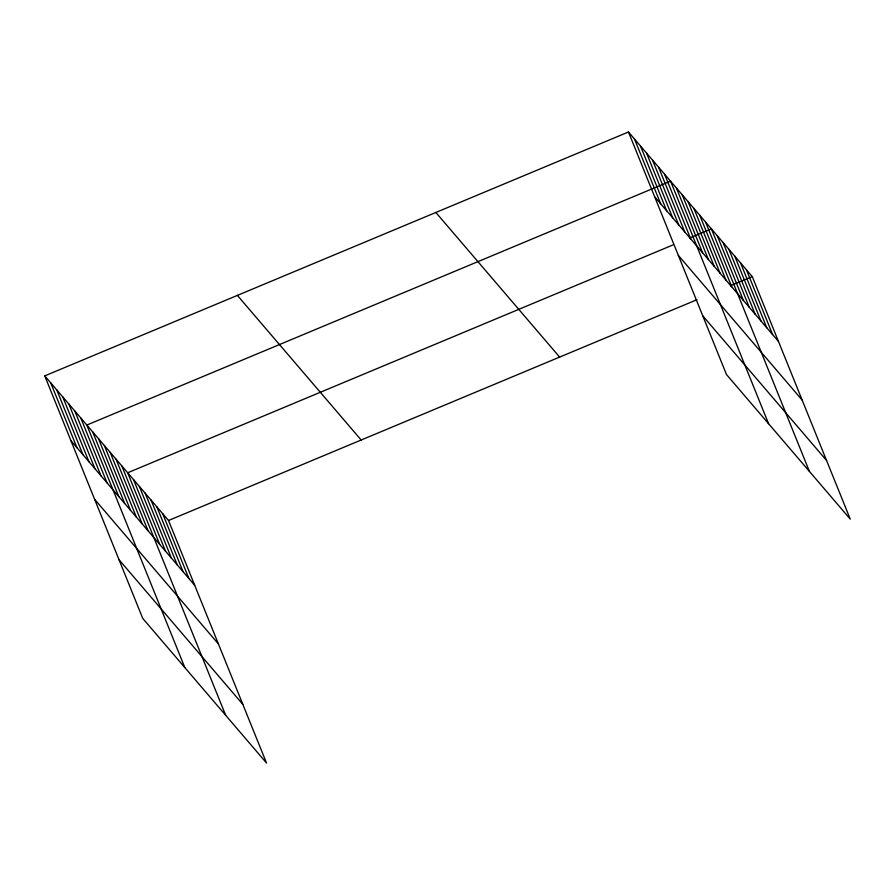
<?xml version="1.0" encoding="UTF-8"?>
<svg xmlns="http://www.w3.org/2000/svg" width="895" height="895" viewBox="0 0 895 895"><rect width="100%" height="100%" fill="white"/><g stroke="black" fill="none" stroke-linecap="round" stroke-linejoin="round"><path stroke-width="1.34" d="M44.75 375.878L168.528 520.498L266.52 763.01L142.73 618.389L44.75 375.878L628.48 131.99L752.27 276.611L850.25 519.122L726.471 374.502L628.48 131.99M672.895 244.973L127.683 472.773L225.663 715.295M689.586 238.003L711.413 228.885L809.404 471.408M168.528 520.498L697.048 299.68M730.432 285.729L752.27 276.611M654.659 196.755L778.437 341.387M678.354 255.411L802.133 400.043M702.776 315.845L826.555 460.466M435.854 212.473L559.632 357.094M237.388 295.395L361.166 440.016M70.918 440.642L194.696 585.274M94.624 499.298L218.402 643.93M119.035 559.733L242.813 704.354M746.43 269.787L772.598 334.562M740.59 262.973L766.769 327.749M734.761 256.149L760.929 320.925M728.922 249.336L755.089 314.111M723.093 242.523L749.26 307.287M717.253 235.698L743.421 300.474M705.584 222.061L731.752 286.836M699.745 215.248L725.912 280.023M693.916 208.423L720.083 273.199M688.076 201.61L714.244 266.386M682.236 194.797L708.415 259.561M676.407 187.972L702.575 252.748M768.559 423.682L670.568 181.159L86.837 425.047L184.817 667.569M664.56 174.133L690.727 238.909M658.541 167.108L684.72 231.883M652.533 160.082L678.701 224.858M646.526 153.056L672.693 217.832M640.507 146.03L666.674 210.806M634.499 139.005L660.667 203.78M162.7 513.674L188.867 578.45M156.86 506.861L183.027 571.636M151.02 500.036L177.199 564.812M145.191 493.223L171.359 557.999M139.351 486.41L165.519 551.175M133.523 479.586L159.69 544.361M121.843 465.948L148.022 530.724M116.014 459.135L142.182 523.911M110.174 452.311L136.342 517.086M104.346 445.497L130.513 510.273M98.506 438.684L124.673 503.449M92.666 431.86L118.845 496.635M80.818 418.021L106.997 482.797M74.811 410.995L100.978 475.771M68.803 403.969L94.971 468.745M62.784 396.944L88.952 461.719M56.777 389.918L82.944 454.694M50.758 382.892L76.936 447.668"/></g></svg>
